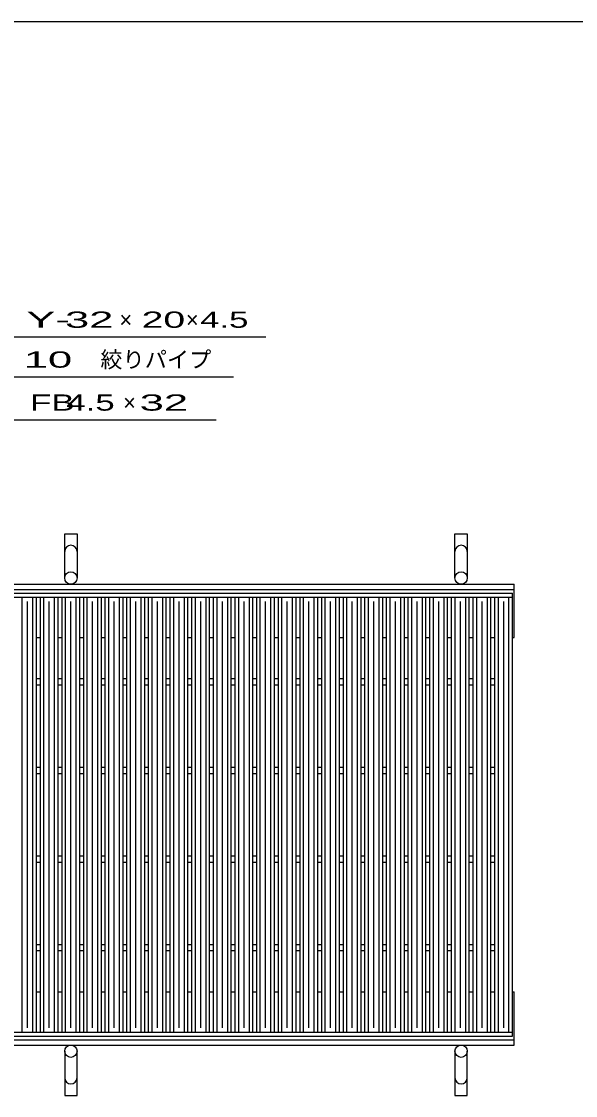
# Model space of a CAD drawing. Units: millimetres, scale not verified. Extents: x -1820 to 1731, y -1282 to 1054.
# Drawn here: x -977 to -352, y -158 to 1054 of the extents above; entities that cross this region are included whole.
import ezdxf
from ezdxf.enums import TextEntityAlignment as Align

# ---------------------------------------------------------------- set-up
doc = ezdxf.new("R2010")
doc.units = ezdxf.units.MM
doc.header["$LTSCALE"] = 10
for name, color, linetype, lineweight in [('0_2', 150, 'Continuous', 25), ('16', 3, 'Continuous', 25), ('19', 6, 'Continuous', 25), ('22', 2, 'Continuous', 25)]:
    doc.layers.add(name, color=color, linetype=linetype, lineweight=lineweight)
doc.styles.add('ベクトル', font='')
doc.styles.get('ベクトル').set_extended_font_data('ベクトル')

msp = doc.modelspace()

# ---------------------------------------------------------------- linework, layer by layer
at = {"layer": '0_2'}
msp.add_line((-1729, 1053.5), (1731, 1053.5), dxfattribs=at)
at = {"layer": '16'}
for p, q in [((-1419, 408.5), (-423, 408.5)), ((-1419, 404), (-423, 404)), ((-979.8, 404), (-959.8, 404)), ((-975.8, -87), (-975.8, 404)), ((-963.8, -87), (-963.8, 404)), ((-959.8, -87), (-959.8, 404)), ((-955.4, -87), (-955.4, 404)), ((-955.4, 404), (-935.4, 404)), ((-951.4, -87), (-951.4, 404)), ((-939.4, -87), (-939.4, 404)), ((-935.4, -87), (-935.4, 404)), ((-931, -87), (-931, 404)), ((-931, 404), (-911, 404)), ((-927, -87), (-927, 404)), ((-915, -87), (-915, 404)), ((-911, -87), (-911, 404)), ((-906.6, -87), (-906.6, 404)), ((-906.6, 404), (-886.6, 404)), ((-902.6, -87), (-902.6, 404)), ((-890.6, -87), (-890.6, 404)), ((-886.6, -87), (-886.6, 404)), ((-882.2, -87), (-882.2, 404)), ((-882.2, 404), (-862.2, 404)), ((-878.2, -87), (-878.2, 404)), ((-866.2, -87), (-866.2, 404)), ((-862.2, -87), (-862.2, 404)), ((-857.8, -87), (-857.8, 404)), ((-857.8, 404), (-837.8, 404)), ((-853.8, -87), (-853.8, 404)), ((-841.8, -87), (-841.8, 404)), ((-837.8, -87), (-837.8, 404)), ((-833.4, -87), (-833.4, 404)), ((-833.4, 404), (-813.4, 404)), ((-829.4, -87), (-829.4, 404)), ((-817.4, -87), (-817.4, 404)), ((-813.4, -87), (-813.4, 404)), ((-809, -87), (-809, 404)), ((-809, 404), (-789, 404)), ((-805, -87), (-805, 404)), ((-793, -87), (-793, 404)), ((-789, -87), (-789, 404)), ((-784.6, -87), (-784.6, 404)), ((-784.6, 404), (-764.6, 404)), ((-780.6, -87), (-780.6, 404)), ((-768.6, -87), (-768.6, 404)), ((-764.6, -87), (-764.6, 404)), ((-760.2, -87), (-760.2, 404)), ((-760.2, 404), (-740.2, 404)), ((-756.2, -87), (-756.2, 404)), ((-744.2, -87), (-744.2, 404)), ((-740.2, -87), (-740.2, 404)), ((-735.8, -87), (-735.8, 404)), ((-735.8, 404), (-715.8, 404)), ((-731.8, -87), (-731.8, 404)), ((-719.8, -87), (-719.8, 404)), ((-715.8, -87), (-715.8, 404)), ((-711.4, -87), (-711.4, 404)), ((-711.4, 404), (-691.4, 404)), ((-707.4, -87), (-707.4, 404)), ((-695.4, -87), (-695.4, 404)), ((-691.4, -87), (-691.4, 404)), ((-687, -87), (-687, 404)), ((-687, 404), (-667, 404)), ((-683, -87), (-683, 404)), ((-671, -87), (-671, 404)), ((-667, -87), (-667, 404)), ((-662.6, -87), (-662.6, 404)), ((-662.6, 404), (-642.6, 404)), ((-658.6, -87), (-658.6, 404)), ((-646.6, -87), (-646.6, 404)), ((-642.6, -87), (-642.6, 404)), ((-638.2, -87), (-638.2, 404)), ((-638.2, 404), (-618.2, 404)), ((-634.2, -87), (-634.2, 404)), ((-622.2, -87), (-622.2, 404)), ((-618.2, -87), (-618.2, 404)), ((-613.8, -87), (-613.8, 404)), ((-613.8, 404), (-593.8, 404)), ((-609.8, -87), (-609.8, 404)), ((-597.8, -87), (-597.8, 404)), ((-593.8, -87), (-593.8, 404)), ((-589.4, -87), (-589.4, 404)), ((-589.4, 404), (-569.4, 404)), ((-585.4, -87), (-585.4, 404)), ((-573.4, -87), (-573.4, 404)), ((-569.4, -87), (-569.4, 404)), ((-565, -87), (-565, 404)), ((-565, 404), (-545, 404)), ((-561, -87), (-561, 404)), ((-549, -87), (-549, 404)), ((-545, -87), (-545, 404)), ((-540.6, -87), (-540.6, 404)), ((-540.6, 404), (-520.6, 404)), ((-536.6, -87), (-536.6, 404)), ((-524.6, -87), (-524.6, 404)), ((-520.6, -87), (-520.6, 404)), ((-516.2, -87), (-516.2, 404)), ((-516.2, 404), (-496.2, 404)), ((-512.2, -87), (-512.2, 404)), ((-500.2, -87), (-500.2, 404)), ((-496.2, -87), (-496.2, 404)), ((-491.8, -87), (-491.8, 404)), ((-491.8, 404), (-471.8, 404)), ((-487.8, -87), (-487.8, 404)), ((-475.8, -87), (-475.8, 404)), ((-471.8, -87), (-471.8, 404)), ((-467.4, -87), (-467.4, 404)), ((-467.4, 404), (-447.4, 404)), ((-463.4, -87), (-463.4, 404)), ((-451.4, -87), (-451.4, 404)), ((-447.4, -87), (-447.4, 404)), ((-443, -87), (-443, 404)), ((-443, 404), (-423, 404)), ((-439, -87), (-439, 404)), ((-427, -87), (-427, 404)), ((-423, 404), (-423, 408.5)), ((-423, -87), (-423, 404)), ((-969.8, -82), (-969.8, 399)), ((-945.4, -82), (-945.4, 399)), ((-921, -82), (-921, 399)), ((-896.6, -82), (-896.6, 399)), ((-872.2, -82), (-872.2, 399)), ((-847.8, -82), (-847.8, 399)), ((-823.4, -82), (-823.4, 399)), ((-799, -82), (-799, 399)), ((-774.6, -82), (-774.6, 399)), ((-750.2, -82), (-750.2, 399)), ((-725.8, -82), (-725.8, 399)), ((-701.4, -82), (-701.4, 399)), ((-677, -82), (-677, 399)), ((-652.6, -82), (-652.6, 399)), ((-628.2, -82), (-628.2, 399)), ((-603.8, -82), (-603.8, 399)), ((-579.4, -82), (-579.4, 399)), ((-555, -82), (-555, 399)), ((-530.6, -82), (-530.6, 399)), ((-506.2, -82), (-506.2, 399)), ((-481.8, -82), (-481.8, 399)), ((-457.4, -82), (-457.4, 399)), ((-433, -82), (-433, 399)), ((-959.8, 312), (-955.4, 312)), ((-959.8, 305), (-955.4, 305)), ((-935.4, 312), (-931, 312)), ((-935.4, 305), (-931, 305)), ((-911, 312), (-906.6, 312)), ((-911, 305), (-906.6, 305)), ((-886.6, 312), (-882.2, 312)), ((-886.6, 305), (-882.2, 305)), ((-862.2, 312), (-857.8, 312)), ((-862.2, 305), (-857.8, 305)), ((-837.8, 312), (-833.4, 312)), ((-837.8, 305), (-833.4, 305)), ((-813.4, 312), (-809, 312)), ((-813.4, 305), (-809, 305)), ((-789, 312), (-784.6, 312)), ((-789, 305), (-784.6, 305)), ((-764.6, 312), (-760.2, 312)), ((-764.6, 305), (-760.2, 305)), ((-740.2, 312), (-735.8, 312)), ((-740.2, 305), (-735.8, 305)), ((-715.8, 312), (-711.4, 312)), ((-715.8, 305), (-711.4, 305)), ((-691.4, 312), (-687, 312)), ((-691.4, 305), (-687, 305)), ((-667, 312), (-662.6, 312)), ((-667, 305), (-662.6, 305)), ((-642.6, 312), (-638.2, 312)), ((-642.6, 305), (-638.2, 305)), ((-618.2, 312), (-613.8, 312)), ((-618.2, 305), (-613.8, 305)), ((-593.8, 312), (-589.4, 312)), ((-593.8, 305), (-589.4, 305)), ((-569.4, 312), (-565, 312)), ((-569.4, 305), (-565, 305)), ((-545, 312), (-540.6, 312)), ((-545, 305), (-540.6, 305)), ((-520.6, 312), (-516.2, 312)), ((-520.6, 305), (-516.2, 305)), ((-496.2, 312), (-491.8, 312)), ((-496.2, 305), (-491.8, 305)), ((-471.8, 312), (-467.4, 312)), ((-471.8, 305), (-467.4, 305)), ((-447.4, 312), (-443, 312)), ((-447.4, 305), (-443, 305)), ((-959.8, 212), (-955.4, 212)), ((-935.4, 212), (-931, 212)), ((-911, 212), (-906.6, 212)), ((-886.6, 212), (-882.2, 212)), ((-862.2, 212), (-857.8, 212)), ((-837.8, 212), (-833.4, 212)), ((-813.4, 212), (-809, 212)), ((-789, 212), (-784.6, 212)), ((-764.6, 212), (-760.2, 212)), ((-740.2, 212), (-735.8, 212)), ((-715.8, 212), (-711.4, 212)), ((-691.4, 212), (-687, 212)), ((-667, 212), (-662.6, 212)), ((-642.6, 212), (-638.2, 212)), ((-618.2, 212), (-613.8, 212)), ((-593.8, 212), (-589.4, 212)), ((-569.4, 212), (-565, 212)), ((-545, 212), (-540.6, 212)), ((-520.6, 212), (-516.2, 212)), ((-496.2, 212), (-491.8, 212)), ((-471.8, 212), (-467.4, 212)), ((-447.4, 212), (-443, 212)), ((-959.8, 205), (-955.4, 205)), ((-935.4, 205), (-931, 205)), ((-911, 205), (-906.6, 205)), ((-886.6, 205), (-882.2, 205)), ((-862.2, 205), (-857.8, 205)), ((-837.8, 205), (-833.4, 205)), ((-813.4, 205), (-809, 205)), ((-789, 205), (-784.6, 205)), ((-764.6, 205), (-760.2, 205)), ((-740.2, 205), (-735.8, 205)), ((-715.8, 205), (-711.4, 205)), ((-691.4, 205), (-687, 205)), ((-667, 205), (-662.6, 205)), ((-642.6, 205), (-638.2, 205)), ((-618.2, 205), (-613.8, 205)), ((-593.8, 205), (-589.4, 205)), ((-569.4, 205), (-565, 205)), ((-545, 205), (-540.6, 205)), ((-520.6, 205), (-516.2, 205)), ((-496.2, 205), (-491.8, 205)), ((-471.8, 205), (-467.4, 205)), ((-447.4, 205), (-443, 205)), ((-959.8, 112), (-955.4, 112)), ((-935.4, 112), (-931, 112)), ((-911, 112), (-906.6, 112)), ((-886.6, 112), (-882.2, 112)), ((-862.2, 112), (-857.8, 112)), ((-837.8, 112), (-833.4, 112)), ((-813.4, 112), (-809, 112)), ((-789, 112), (-784.6, 112)), ((-764.6, 112), (-760.2, 112)), ((-740.2, 112), (-735.8, 112)), ((-715.8, 112), (-711.4, 112)), ((-691.4, 112), (-687, 112)), ((-667, 112), (-662.6, 112)), ((-642.6, 112), (-638.2, 112)), ((-618.2, 112), (-613.8, 112)), ((-593.8, 112), (-589.4, 112)), ((-569.4, 112), (-565, 112)), ((-545, 112), (-540.6, 112)), ((-520.6, 112), (-516.2, 112)), ((-496.2, 112), (-491.8, 112)), ((-471.8, 112), (-467.4, 112)), ((-447.4, 112), (-443, 112)), ((-959.8, 105), (-955.4, 105)), ((-935.4, 105), (-931, 105)), ((-911, 105), (-906.6, 105)), ((-886.6, 105), (-882.2, 105)), ((-862.2, 105), (-857.8, 105)), ((-837.8, 105), (-833.4, 105)), ((-813.4, 105), (-809, 105)), ((-789, 105), (-784.6, 105)), ((-764.6, 105), (-760.2, 105)), ((-740.2, 105), (-735.8, 105)), ((-715.8, 105), (-711.4, 105)), ((-691.4, 105), (-687, 105)), ((-667, 105), (-662.6, 105)), ((-642.6, 105), (-638.2, 105)), ((-618.2, 105), (-613.8, 105)), ((-593.8, 105), (-589.4, 105)), ((-569.4, 105), (-565, 105)), ((-545, 105), (-540.6, 105)), ((-520.6, 105), (-516.2, 105)), ((-496.2, 105), (-491.8, 105)), ((-471.8, 105), (-467.4, 105)), ((-447.4, 105), (-443, 105)), ((-959.8, 12), (-955.4, 12)), ((-959.8, 5), (-955.4, 5)), ((-935.4, 12), (-931, 12)), ((-935.4, 5), (-931, 5)), ((-911, 12), (-906.6, 12)), ((-911, 5), (-906.6, 5)), ((-886.6, 12), (-882.2, 12)), ((-886.6, 5), (-882.2, 5)), ((-862.2, 12), (-857.8, 12)), ((-862.2, 5), (-857.8, 5)), ((-837.8, 12), (-833.4, 12)), ((-837.8, 5), (-833.4, 5)), ((-813.4, 12), (-809, 12)), ((-813.4, 5), (-809, 5)), ((-789, 12), (-784.6, 12)), ((-789, 5), (-784.6, 5)), ((-764.6, 12), (-760.2, 12)), ((-764.6, 5), (-760.2, 5)), ((-740.2, 12), (-735.8, 12)), ((-740.2, 5), (-735.8, 5)), ((-715.8, 12), (-711.4, 12)), ((-715.8, 5), (-711.4, 5)), ((-691.4, 12), (-687, 12)), ((-691.4, 5), (-687, 5)), ((-667, 12), (-662.6, 12)), ((-667, 5), (-662.6, 5)), ((-642.6, 12), (-638.2, 12)), ((-642.6, 5), (-638.2, 5)), ((-618.2, 12), (-613.8, 12)), ((-618.2, 5), (-613.8, 5)), ((-593.8, 12), (-589.4, 12)), ((-593.8, 5), (-589.4, 5)), ((-569.4, 12), (-565, 12)), ((-569.4, 5), (-565, 5)), ((-545, 12), (-540.6, 12)), ((-545, 5), (-540.6, 5)), ((-520.6, 12), (-516.2, 12)), ((-520.6, 5), (-516.2, 5)), ((-496.2, 12), (-491.8, 12)), ((-496.2, 5), (-491.8, 5)), ((-471.8, 12), (-467.4, 12)), ((-471.8, 5), (-467.4, 5)), ((-447.4, 12), (-443, 12)), ((-447.4, 5), (-443, 5)), ((-1419, -87), (-423, -87)), ((-1419, -91.5), (-423, -91.5)), ((-979.8, -87), (-959.8, -87)), ((-955.4, -87), (-935.4, -87)), ((-931, -87), (-911, -87)), ((-906.6, -87), (-886.6, -87)), ((-882.2, -87), (-862.2, -87)), ((-857.8, -87), (-837.8, -87)), ((-833.4, -87), (-813.4, -87)), ((-809, -87), (-789, -87)), ((-784.6, -87), (-764.6, -87)), ((-760.2, -87), (-740.2, -87)), ((-735.8, -87), (-715.8, -87)), ((-711.4, -87), (-691.4, -87)), ((-687, -87), (-667, -87)), ((-662.6, -87), (-642.6, -87)), ((-638.2, -87), (-618.2, -87)), ((-613.8, -87), (-593.8, -87)), ((-589.4, -87), (-569.4, -87)), ((-565, -87), (-545, -87)), ((-540.6, -87), (-520.6, -87)), ((-516.2, -87), (-496.2, -87)), ((-491.8, -87), (-471.8, -87)), ((-467.4, -87), (-447.4, -87)), ((-443, -87), (-423, -87)), ((-423, -91.5), (-423, -87))]:
    msp.add_line(p, q, dxfattribs=at)
at = {"layer": '19'}
for p, q in [((-928, 425.5), (-928, 475.5)), ((-928, 475.5), (-914, 475.5)), ((-914, 475.5), (-914, 425.5)), ((-488, 425.5), (-488, 475.5)), ((-488, 475.5), (-474, 475.5)), ((-474, 475.5), (-474, 425.5)), ((-1421, 418.5), (-421, 418.5)), ((-1421, 412.5), (-421, 412.5)), ((-421, 358.5), (-421, 418.5)), ((-959.8, 358.5), (-955.4, 358.5)), ((-935.4, 358.5), (-931, 358.5)), ((-911, 358.5), (-906.6, 358.5)), ((-886.6, 358.5), (-882.2, 358.5)), ((-862.2, 358.5), (-857.8, 358.5)), ((-837.8, 358.5), (-833.4, 358.5)), ((-813.4, 358.5), (-809, 358.5)), ((-789, 358.5), (-784.6, 358.5)), ((-764.6, 358.5), (-760.2, 358.5)), ((-740.2, 358.5), (-735.8, 358.5)), ((-715.8, 358.5), (-711.4, 358.5)), ((-691.4, 358.5), (-687, 358.5)), ((-667, 358.5), (-662.6, 358.5)), ((-642.6, 358.5), (-638.2, 358.5)), ((-618.2, 358.5), (-613.8, 358.5)), ((-593.8, 358.5), (-589.4, 358.5)), ((-569.4, 358.5), (-565, 358.5)), ((-545, 358.5), (-540.6, 358.5)), ((-520.6, 358.5), (-516.2, 358.5)), ((-496.2, 358.5), (-491.8, 358.5)), ((-471.8, 358.5), (-467.4, 358.5)), ((-447.4, 358.5), (-443, 358.5)), ((-423, 358.5), (-421, 358.5)), ((-959.8, -41.5), (-955.4, -41.5)), ((-935.4, -41.5), (-931, -41.5)), ((-911, -41.5), (-906.6, -41.5)), ((-886.6, -41.5), (-882.2, -41.5)), ((-862.2, -41.5), (-857.8, -41.5)), ((-837.8, -41.5), (-833.4, -41.5)), ((-813.4, -41.5), (-809, -41.5)), ((-789, -41.5), (-784.6, -41.5)), ((-764.6, -41.5), (-760.2, -41.5)), ((-740.2, -41.5), (-735.8, -41.5)), ((-715.8, -41.5), (-711.4, -41.5)), ((-691.4, -41.5), (-687, -41.5)), ((-667, -41.5), (-662.6, -41.5)), ((-642.6, -41.5), (-638.2, -41.5)), ((-618.2, -41.5), (-613.8, -41.5)), ((-593.8, -41.5), (-589.4, -41.5)), ((-569.4, -41.5), (-565, -41.5)), ((-545, -41.5), (-540.6, -41.5)), ((-520.6, -41.5), (-516.2, -41.5)), ((-496.2, -41.5), (-491.8, -41.5)), ((-471.8, -41.5), (-467.4, -41.5)), ((-447.4, -41.5), (-443, -41.5)), ((-423, -41.5), (-421, -41.5)), ((-421, -101.5), (-421, -41.5)), ((-1421, -95.5), (-421, -95.5)), ((-1421, -101.5), (-421, -101.5)), ((-928, -108.5), (-928, -158.5)), ((-914, -158.5), (-914, -108.5)), ((-488, -108.5), (-488, -158.5)), ((-474, -158.5), (-474, -108.5)), ((-928, -158.5), (-914, -158.5)), ((-488, -158.5), (-474, -158.5))]:
    msp.add_line(p, q, dxfattribs=at)
for centre in [(-921, 425.5), (-481, 425.5), (-921, -108.5), (-481, -108.5)]:
    msp.add_circle(centre, 7, dxfattribs=at)
for centre, start, end in [((-921, 455.5), 0, 180), ((-481, 455.5), 0, 180), ((-921, -138.5), 180, 0), ((-481, -138.5), 180, 0)]:
    msp.add_arc(centre, 7, start, end, dxfattribs=at)
at = {"layer": '22', "color": 4}
for p, q in [((-1181.25, 697.5), (-701.25, 697.5)), ((-1177.75, 652.5), (-737.75, 652.5)), ((-1177.05, 604), (-757.05, 604))]:
    msp.add_line(p, q, dxfattribs=at)

# ---------------------------------------------------------------- texts
at = {"layer": '22', "style": 'ベクトル'}
for s, width, p in [('Y-', 2, (-971.25, 717)), (' 32 ', 2, (-941.25, 717)), ('20', 1.8, (-841.25, 717)), (' 4.5 ', 1.6, (-786.25, 717)), (' 10 ', 2, (-987.75, 672)), ('FB', 1.6, (-967.05, 623.5)), (' 4.5 ', 1.6, (-937.05, 623.5)), (' 32 ', 2, (-857.05, 623.5))]:
    msp.add_text(s, height=18.33, dxfattribs=dict(at, width=width)).set_placement(p, align=Align.MIDDLE_LEFT)
for s, p in [('×', (-866.25, 717)), ('×', (-791.25, 717)), ('絞りパイプ', (-887.75, 672)), ('×', (-862.05, 623.5))]:
    msp.add_text(s, height=18.33, dxfattribs=at).set_placement(p, align=Align.MIDDLE_LEFT)

doc.saveas('drawing.dxf')
